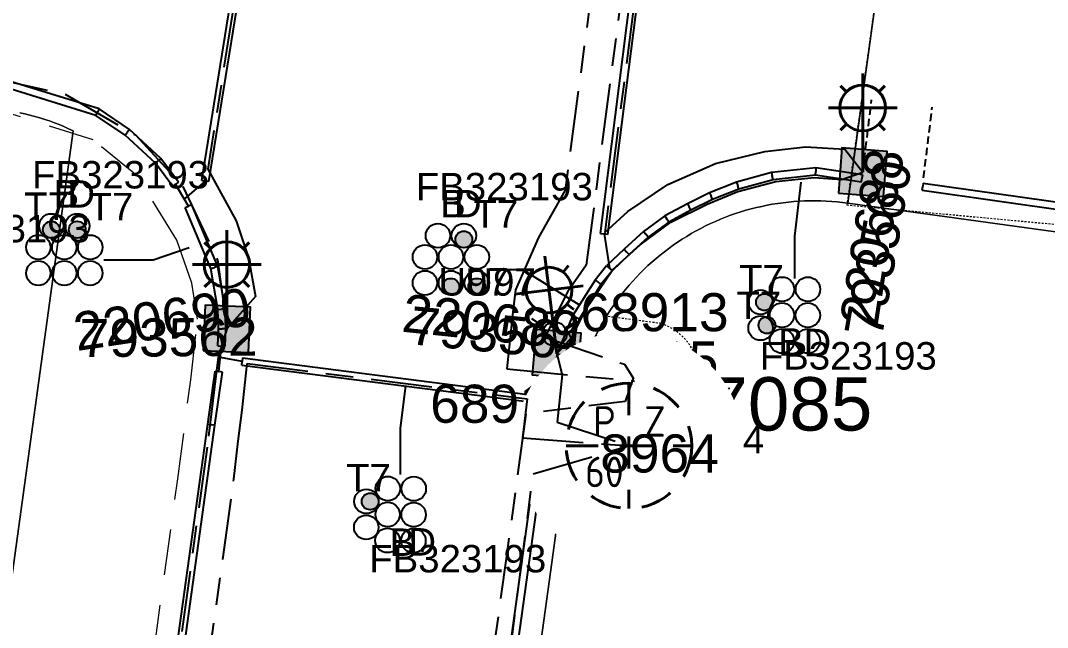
# Model space of a CAD drawing. Header units: metres. Extents: x -1 to 308408, y -2 to 6256973.
# Drawn here: x 307284.6 to 307351.9, y 6255257.9 to 6255297.7 of the extents above; entities that cross this region are included whole.
import ezdxf
from ezdxf.enums import TextEntityAlignment as Align

# ---------------------------------------------------------------- set-up
doc = ezdxf.new("R2010")
doc.units = ezdxf.units.M
for name, pattern in [('Cable Exist UG', [8.2, 4, -1.2, 1.8, -1.2]), ('Dash', [5, 3, -2]), ('DASHED', [0.75, 0.5, -0.25]), ('HIDDEN', [0.375, 0.25, -0.125]), ('HIDDEN2', [0.1875, 0.125, -0.0625])]:
    doc.linetypes.add(name, pattern=pattern)
doc.layers.get('0').update_dxf_attribs({"color": 6})
for name, color, linetype in [('_User DUCT CONFIGS', 7, 'Continuous'), ('Duct_SP_EXT', 7, 'Continuous'), ('Equip_HV_EXT', 7, 'Continuous'), ('Equip_LV_EXT', 7, 'Continuous'), ('Equip_SL_EXT', 7, 'Continuous'), ('Equip_SP_SL_EXT', 7, 'Continuous'), ('Mains_HV_EXT', 7, 'Continuous'), ('Mains_SL_EXT', 7, 'Continuous'), ('Services_SP_EXT', 7, 'Continuous'), ('Sub_SP_EXT', 7, 'Continuous'), ('SupportsUG_SP_LV_SL_EXT', 7, 'Continuous'), ('Trench_SP_EXT', 7, 'Continuous')]:
    doc.layers.add(name, color=color, linetype=linetype)
for name, color, linetype, lineweight in [('Cadastre Developer_SP_EXT', 9, 'Continuous', 5), ('Cadastre Land Parcels_SP_EXT', 9, 'Continuous', 5), ('Cadastre Other Property_SP_EXT', 9, 'HIDDEN', 5), ('Cadastre Roads_SP_EXT', 9, 'Continuous', 5)]:
    doc.layers.add(name, color=color, linetype=linetype, lineweight=lineweight)
doc.layers.add('UNKNOWN_FEATURES', color=1, linetype='DASHED', plot=False)
doc.styles.add('COLUMN_LABEL', font='arial.ttf')
doc.styles.add('iecARIAL', font='arial.ttf', dxfattribs={"height": 2})
doc.styles.add('IESYMBOL1', font='isocp.shx')
doc.styles.add('POLE_LABEL', font='arial.ttf')
doc.styles.add('SLCP_LABEL', font='arial.ttf', dxfattribs={"height": 3.5})
doc.styles.get("Standard").update_dxf_attribs({"font": 'arial.ttf'})
doc.styles.add('SWITCH_LABEL', font='arial.ttf', dxfattribs={"height": 2.5})

# ---------------------------------------------------------------- blocks, each defined once
blk = doc.blocks.new('SUB_PADMOUNT_EXT')
for points in [[(0, 0), (-3.84, 1.92), (-3.84, -1.92)], [(0, 0), (3.84, 1.92), (3.84, -1.92)]]:
    blk.add_hatch(color=256).paths.add_polyline_path(points)
for p, q in [((3.84, 1.92), (-3.84, -1.92)), ((-3.84, 1.92), (3.84, -1.92))]:
    blk.add_line(p, q)
blk.add_lwpolyline([(-3.84, -1.92), (3.84, -1.92), (3.84, 1.92), (-3.84, 1.92)], close=True)
for tag, height, flags, p in [('ASSET_NUM', 3.5, 8, (2, 2)), ('STREET_CODE', 0.2, 9, (1.5, 0)), ('OPERATING_VOLTAGE', 0.2, 9, (1.5, -0.6)), ('CONSTRUCTED_VOLTAGE', 0.2, 9, (1.5, -0.2)), ('NO_PHASES', 0.2, 9, (1.5, -0.4)), ('ORIENTATION', 0.2, 9, (1.5, -0.8)), ('OWNED_BY', 0.2, 9, (1.5, -1)), ('OPERATED_BY', 0.2, 9, (1.5, -1.2)), ('MAINTAINED_BY', 0.2, 9, (1.5, -1.4)), ('SECONDARY_VOLTAGE', 0.2, 9, (1.5, -1.6)), ('STATE', 0.2, 9, (1.5, -1.8)), ('PARENT', 0.2, 9, (1.5, -2)), ('SUBSTATION_TYPE', 0.2, 9, (1.5, -2.2)), ('USAGE', 0.2, 9, (1.5, -2.4)), ('LEGEND', 0.2, 9, (1.5, -2.6)), ('STREETNAME', 0.2, 9, (1.5, -3)), ('SUBURB', 0.2, 9, (1.5, -3.2)), ('LOCATION', 0.2, 9, (1.5, -2.8)), ('NOTES', 0.2, 9, (1.5, -3.4)), ('Z', 0.2, 1, (1.5, -3.6))]:
    blk.add_attdef(tag, text='', height=height, dxfattribs=dict(flags=flags)).set_placement(p, align=Align.MIDDLE_LEFT)
blk = doc.blocks.new('COLUMN_EXT')
blk.add_hatch(color=256).paths.add_polyline_path([(-1.485, 1.485), (-1.485, -1.485), (1.485, -1.485), (1.485, 1.485)])
blk.add_lwpolyline([(-1.485, -1.485), (1.485, -1.485), (1.485, 1.485), (-1.485, 1.485)], close=True)
for tag, height, style, flags, p in [('ASSET_NUM', 2.5, 'COLUMN_LABEL', 8, (2, 2)), ('STRUCTURE_PLANT_NUMBER', 0.2, 'POLE_LABEL', 9, (1.813, 0.031)), ('STREET_CODE', 0.2, 'COLUMN_LABEL', 9, (1.813, -0.2))]:
    blk.add_attdef(tag, text='', height=height, dxfattribs=dict(style=style, flags=flags)).set_placement(p, align=Align.MIDDLE_LEFT)
at = {"flags": 9}
for tag, p in [('OWNED_BY', (1.813, -0.6)), ('COLUMN_TYPE', (1.813, -0.4)), ('STATE', (1.813, -0.8)), ('USAGE', (1.813, -1)), ('LEGEND', (1.813, -1.2)), ('LOCATION', (1.813, -1.4)), ('STREETNAME', (1.813, -1.6)), ('SUBURB', (1.813, -1.8)), ('NOTES', (1.813, -2))]:
    blk.add_attdef(tag, text='', height=0.2, dxfattribs=at).set_placement(p, align=Align.MIDDLE_LEFT)
at = {"flags": 1}
blk.add_attdef('Z', (1.813, -2.351), '', height=0.2, dxfattribs=at)
blk = doc.blocks.new('DUCT_EXT')
blk.add_circle((0, 0.8), 0.8)
at = {"flags": 1}
blk.add_attdef('Z', (0, 0), '', height=0.2, dxfattribs=at)
at = {"flags": 9}
for tag, p in [('DUCT_CODE', (0, 0)), ('XSECT_TYPE', (0, -0.2)), ('STATE', (0, -0.6)), ('FB_REFERENCE', (0, -0.4)), ('NOTES', (0, -0.8))]:
    blk.add_attdef(tag, text='', height=0.2, dxfattribs=at).set_placement(p, align=Align.MIDDLE_LEFT)
blk = doc.blocks.new('SL_LANTERN_EXT')
at = {"lineweight": 40}
for p, q in [((0, 1.968), (0, 6.468)), ((-1.459, 5.676), (-1.061, 5.278)), ((1.458, 5.676), (1.06, 5.278)), ((-2.25, 4.218), (2.25, 4.218)), ((-1.459, 2.759), (-1.061, 3.157)), ((0, 0), (0, 2.721)), ((1.458, 2.759), (1.06, 3.157))]:
    blk.add_line(p, q, dxfattribs=at)
blk.add_circle((0, 4.218), 1.5, dxfattribs=at)
at = {"style": 'iecARIAL', "flags": 8}
blk.add_attdef('ASSET_NUM', (1.5, 1.5), '', height=2.5, dxfattribs=at)
for tag, p, height, flags in [('CONSTRUCTED_VOLTAGE', (0.981, -0.653), 0.2, 9), ('CONTROL_TYPE', (0.981, -0.853), 0.2, 9), ('LANTERN_PURPOSE', (0.981, -1.053), 0.2, 9), ('LANTERN_TYPE', (0.981, -1.253), 0.2, 9), ('NO_PHASES', (0.981, -1.453), 0.2, 9), ('LNUMBER', (2.181, -3.253), 2.5, 8), ('OPERATING_VOLTAGE', (0.981, -1.653), 0.2, 9), ('ORIENTATION', (0.981, -1.853), 0.2, 9), ('OWNED_BY', (0.981, -2.053), 0.2, 9), ('STATE', (0.981, -2.253), 0.2, 9), ('CEXIST', (0.981, -2.653), 0.2, 9), ('CNEW', (0.981, -2.853), 0.2, 9), ('USAGE', (0.981, -2.453), 0.2, 9), ('CNUMBER', (0.981, -3.053), 0.2, 9), ('CREMOVE', (0.981, -3.253), 0.2, 9), ('CREPLACE', (0.981, -3.453), 0.2, 9), ('LKINGHEIGHT', (0.981, -3.653), 0.2, 9), ('LBRACKET', (0.981, -3.853), 0.2, 9), ('LBRACKETVOCAB', (0.981, -4.053), 0.2, 9), ('LCATEGORY', (0.981, -4.253), 0.2, 9), ('LCHARGE1', (0.981, -4.453), 0.2, 9), ('LCHARGE1PERCENT', (0.981, -4.653), 0.2, 9), ('LCHARGE2', (0.981, -4.853), 0.2, 9), ('LCHARGE2PERCENT', (0.981, -5.053), 0.2, 9), ('LCHARGE3', (0.981, -5.253), 0.2, 9), ('LCHARGE3PERCENT', (0.981, -5.453), 0.2, 9), ('LEXIST', (0.981, -5.653), 0.2, 9), ('LLAMP', (0.981, -5.853), 0.2, 9), ('LLAMPVOCAB', (0.981, -6.053), 0.2, 9), ('LMAST', (0.981, -6.253), 0.2, 9), ('LMASTVOCAB', (0.981, -6.453), 0.2, 9), ('LNEW', (0.981, -6.653), 0.2, 9), ('LANTNUMBER', (0.981, -6.853), 0.2, 9), ('LOUTREACH', (0.981, -7.253), 0.2, 9), ('LOUTREACHVOCAB', (0.981, -7.453), 0.2, 9), ('LRATECODE', (0.981, -7.653), 0.2, 9), ('LREMOVE', (0.981, -7.853), 0.2, 9), ('LREPLACE', (0.981, -8.053), 0.2, 9), ('LTYPE', (0.981, -8.253), 0.2, 9), ('LTYPEVOCAB', (0.981, -8.453), 0.2, 9), ('LEGEND', (0.981, -8.653), 0.2, 9), ('LOCATION', (0.981, -8.853), 0.2, 9), ('STREETNAME', (0.981, -9.253), 0.2, 9), ('SUBURB', (0.981, -9.453), 0.2, 1), ('NOTES', (0.981, -9.053), 0.2, 9)]:
    blk.add_attdef(tag, p, '', height=height, dxfattribs=dict(flags=flags))
blk = doc.blocks.new('CCP_EXT')
at = {"flags": 9}
for tag, p in [('USAGE', (0, -1.2)), ('LEGEND', (0, -1.4)), ('STATE', (0, -1.8)), ('LIFE_SUPPORT', (0, -1.6)), ('NOTES', (0, -2))]:
    blk.add_attdef(tag, text='', height=0.2, dxfattribs=at).set_placement(p, align=Align.MIDDLE_LEFT)
blk.add_wipeout([(0, 0.566), (0.566, 0), (0, -0.566), (-0.566, 0)])
blk.add_lwpolyline([(-0.566, 0), (0, 0.566), (0.566, 0), (0, -0.566), (-0.566, 0)])
at = {"flags": 1}
blk.add_attdef('Z', (0, 0), '', height=0.2, dxfattribs=at)
at = {"flags": 9}
for tag, p in [('CCP_TYPE', (0, 0)), ('OPERATING_VOLTAGE', (0, -0.6)), ('CONSTRUCTED_VOLTAGE', (0, -0.2)), ('NO_PHASES', (0, -0.4)), ('ORIENTATION', (0, -0.8)), ('OWNED_BY', (0, -1))]:
    blk.add_attdef(tag, text='', height=0.2, dxfattribs=at).set_placement(p, align=Align.MIDDLE_LEFT)
blk = doc.blocks.new('LV_UG_DFUSE_CLOSED_EXT')
for points in [[(5.04, 0.726), (2.156, -0.717)], [(5.049, -0.707), (2.156, 0.717)], [(1, 0), (0, 0)], [(6.2, 0.013), (7.2, 0.013)]]:
    blk.add_lwpolyline(points)
for centre in [(1.8, 0), (5.4, 0.011)]:
    blk.add_circle(centre, 0.8)
at = {"flags": 9}
for tag, p in [('ACTUAL_STATUS', (0, 0)), ('OPERATING_VOLTAGE', (0, -0.6)), ('CONSTRUCTED_VOLTAGE', (0, -0.2)), ('NO_PHASES', (0, -0.4)), ('ORIENTATION', (0, -0.8)), ('STATE', (0, -1)), ('SWITCH_TYPE', (0, -1.2)), ('USAGE', (0, -1.4)), ('NOTES', (0, -1.6))]:
    blk.add_attdef(tag, text='', height=0.2, dxfattribs=at).set_placement(p, align=Align.MIDDLE_LEFT)
at = {"flags": 1}
blk.add_attdef('Z', (0, 0), '', height=0.2, dxfattribs=at)
blk = doc.blocks.new('SWG_HOLEC_SU_EXT')
blk.add_line((1.8, -2), (5.8, -2))
for points in [[(1.8, -0.8, 1), (1.8, 0.8, 1)], [(5.8, -0.8, 1), (5.8, 0.8, 1)]]:
    blk.add_lwpolyline(points, format="xyb", close=True)
for points in [[(1, 0), (0, 0)], [(6.6, 0), (7.6, 0)]]:
    blk.add_lwpolyline(points)
at = {"style": 'SWITCH_LABEL', "flags": 8}
blk.add_attdef('ASSET_NUM', text='', height=2.5, rotation=179.95437, dxfattribs=at).set_placement((-2.4, 0), align=Align.MIDDLE_LEFT)
at = {"flags": 1}
blk.add_attdef('Z', (0, 0), '', height=0.2, dxfattribs=at)
at = {"flags": 9}
for tag, p in [('ACTUAL_STATUS', (0, -0.4)), ('CONSTRUCTED_VOLTAGE', (0, -0.6)), ('OPERATING_VOLTAGE', (0, -1)), ('ORIENTATION', (0, -1.2)), ('OWNED_BY', (0, -1.4)), ('NO_PHASES', (0, -0.8)), ('STATE', (0, -1.8)), ('SWITCH_TYPE', (0, -2)), ('PARENT', (0, -1.6)), ('STREETNAME', (0, -2.6)), ('USAGE', (0, -2.2)), ('LOCATION', (0, -2.4)), ('SUBURB', (0, -2.8)), ('NOTES', (0, -3))]:
    blk.add_attdef(tag, text='', height=0.2, dxfattribs=at).set_placement(p, align=Align.MIDDLE_LEFT)
at = {"style": 'SWITCH_LABEL', "flags": 9}
blk.add_attdef('STREET_CODE', text='', height=0.2, dxfattribs=at).set_placement((0, -0.2), align=Align.MIDDLE_LEFT)
blk = doc.blocks.new('SWG_HOLEC_SU_NO_EXT')
blk.add_line((1.8, -2), (5.8, -2))
for points in [[(1.8, -0.8, 1), (1.8, 0.8, 1)], [(5.8, -0.8, 1), (5.8, 0.8, 1)]]:
    blk.add_lwpolyline(points, format="xyb", close=True)
for points in [[(1, 0), (0, 0)], [(6.6, 0), (7.6, 0)]]:
    blk.add_lwpolyline(points)
at = {"insert": (5.311, -3.639), "char_height": 1.4, "width": 3.88632, "attachment_point": 1, "rotation": 180}
blk.add_mtext('{\\fArial|b0|i0|c0|p34;N/O}', dxfattribs=at)
at = {"style": 'SWITCH_LABEL', "flags": 8}
blk.add_attdef('ASSET_NUM', text='', height=2.5, rotation=179.95437, dxfattribs=at).set_placement((-2.4, 0), align=Align.MIDDLE_LEFT)
at = {"flags": 1}
blk.add_attdef('Z', (0, 0), '', height=0.2, dxfattribs=at)
at = {"flags": 9}
for tag, p in [('ACTUAL_STATUS', (0, -0.4)), ('CONSTRUCTED_VOLTAGE', (0, -0.6)), ('OPERATING_VOLTAGE', (0, -1)), ('ORIENTATION', (0, -1.2)), ('OWNED_BY', (0, -1.4)), ('NO_PHASES', (0, -0.8)), ('STATE', (0, -1.8)), ('SWITCH_TYPE', (0, -2)), ('PARENT', (0, -1.6)), ('STREETNAME', (0, -2.6)), ('USAGE', (0, -2.2)), ('LOCATION', (0, -2.4)), ('SUBURB', (0, -2.8)), ('NOTES', (0, -3))]:
    blk.add_attdef(tag, text='', height=0.2, dxfattribs=at).set_placement(p, align=Align.MIDDLE_LEFT)
at = {"style": 'SWITCH_LABEL', "flags": 9}
blk.add_attdef('STREET_CODE', text='', height=0.2, dxfattribs=at).set_placement((0, -0.2), align=Align.MIDDLE_LEFT)
blk = doc.blocks.new('CABLE_LARGE_EXT')
h = blk.add_hatch(color=256)
edge = h.paths.add_edge_path()
edge.add_arc((0, 0.55), 0.55, 0, 360)
blk.add_circle((0, 0.55), 0.55)
at = {"flags": 1}
blk.add_attdef('Z', (0, 0), '', height=0.2, dxfattribs=at)
at = {"flags": 9}
for tag, p in [('COND_CODE', (0, 0)), ('XSECT_SIZE', (0, -0.6)), ('STATE', (0, -0.4)), ('FB_REFERENCE', (0, -0.2)), ('NOTES', (0, -0.8))]:
    blk.add_attdef(tag, text='', height=0.2, dxfattribs=at).set_placement(p, align=Align.MIDDLE_LEFT)
blk = doc.blocks.new('SLCP_ZELL_EXT')
blk.add_wipeout([(-0.236, 7.5), (-0.706, 7.47), (-1.174, 7.411), (-1.637, 7.323), (-2.093, 7.206), (-2.542, 7.06), (-2.98, 6.887), (-3.407, 6.686), (-3.82, 6.459), (-4.218, 6.206), (-4.599, 5.929), (-4.962, 5.629), (-5.306, 5.306), (-5.629, 4.962), (-5.929, 4.599), (-6.206, 4.218), (-6.459, 3.82), (-6.686, 3.407), (-6.887, 2.98), (-7.06, 2.542), (-7.206, 2.093), (-7.323, 1.637), (-7.411, 1.174), (-7.47, 0.706), (-7.5, 0.236), (-7.5, -0.236), (-7.47, -0.706), (-7.411, -1.174), (-7.323, -1.637), (-7.206, -2.093), (-7.06, -2.542), (-6.887, -2.98), (-6.686, -3.407), (-6.459, -3.82), (-6.206, -4.218), (-5.929, -4.599), (-5.629, -4.962), (-5.306, -5.306), (-4.962, -5.629), (-4.599, -5.929), (-4.218, -6.206), (-3.82, -6.459), (-3.407, -6.686), (-2.98, -6.887), (-2.542, -7.06), (-2.093, -7.206), (-1.637, -7.323), (-1.174, -7.411), (-0.706, -7.47), (-0.236, -7.5), (0.236, -7.5), (0.706, -7.47), (1.174, -7.411), (1.637, -7.323), (2.093, -7.206), (2.542, -7.06), (2.98, -6.887), (3.407, -6.686), (3.82, -6.459), (4.218, -6.206), (4.599, -5.929), (4.962, -5.629), (5.306, -5.306), (5.629, -4.962), (5.929, -4.599), (6.206, -4.218), (6.459, -3.82), (6.686, -3.407), (6.887, -2.98), (7.06, -2.542), (7.206, -2.093), (7.323, -1.637), (7.411, -1.174), (7.47, -0.706), (7.5, -0.236), (7.5, 0.236), (7.47, 0.706), (7.411, 1.174), (7.323, 1.637), (7.206, 2.093), (7.06, 2.542), (6.887, 2.98), (6.686, 3.407), (6.459, 3.82), (6.206, 4.218), (5.929, 4.599), (5.629, 4.962), (5.306, 5.306), (4.962, 5.629), (4.599, 5.929), (4.218, 6.206), (3.82, 6.459), (3.407, 6.686), (2.98, 6.887), (2.542, 7.06), (2.093, 7.206), (1.637, 7.323), (1.174, 7.411), (0.706, 7.47), (0.236, 7.5)])
at = {"linetype": 'Dash', "lineweight": 40, "ltscale": 0.7}
for p, q in [((0, 4.109), (0, -4.109)), ((-4.109, 0), (4.109, 0))]:
    blk.add_line(p, q, dxfattribs=at)
blk.add_circle((0, 0), 4.109, dxfattribs=at)
at = {"lineweight": 40, "style": 'IESYMBOL1'}
for s, p in [('P', (-1.604, 0)), ('Z', (1.702, 0)), ('60', (-1.612, -3.312))]:
    blk.add_text(s, height=2, dxfattribs=at).set_placement(p, align=Align.BOTTOM_CENTER)
at = {"style": 'SLCP_LABEL'}
for tag, height, flags, p in [('ASSET_NUM', 2.5, 8, (2, 2)), ('STREET_CODE', 0.2, 9, (0, -0.2))]:
    blk.add_attdef(tag, text='', height=height, dxfattribs=dict(at, flags=flags)).set_placement(p, align=Align.MIDDLE_LEFT)
at = {"flags": 1}
blk.add_attdef('Z', (0, 0), '', height=0.2, dxfattribs=at)
at = {"flags": 9}
for tag, p in [('CONSTRUCTED_VOLTAGE', (0, -0.4)), ('CONTROL_TYPE', (0, -0.6)), ('OPERATING_VOLTAGE', (0, -1)), ('ORIENTATION', (0, -1.2)), ('OWNED_BY', (0, -1.4)), ('NO_PHASES', (0, -0.8)), ('STATE', (0, -2)), ('USAGE', (0, -1.6)), ('LOCATION', (0, -1.8)), ('NOTES', (0, -2.2))]:
    blk.add_attdef(tag, text='', height=0.2, dxfattribs=at).set_placement(p, align=Align.MIDDLE_LEFT)

msp = doc.modelspace()

# ---------------------------------------------------------------- linework, layer by layer
at = {"layer": '_User DUCT CONFIGS'}
for points in [[(307335.377, 6255280.8), (307335.369, 6255283.575), (307335.79, 6255287.116)], [(307290.094, 6255282.028), (307293.313, 6255282.028), (307295.687, 6255282.822)], [(307315.279, 6255281.395), (307317.518, 6255281.395), (307321.209, 6255279.104)], [(307309.527, 6255267.94), (307309.527, 6255270.974), (307309.881, 6255273.764)], [(307309.527, 6255267.94), (307309.527, 6255270.974), (307309.881, 6255273.764)]]:
    msp.add_lwpolyline(points, dxfattribs=at)
at = {"layer": 'Cadastre Developer_SP_EXT', "linetype": 'Dash'}
msp.add_lwpolyline([(307269.714, 6255084.985), (307281.785, 6255171.615), (307285.857, 6255201.925), (307294.931, 6255267.663), (307295.78, 6255274.152), (307296.237, 6255278.142), (307295.845, 6255280.497), (307294.864, 6255283.31), (307292.265, 6255287.54), (307289.388, 6255289.894), (307282.914, 6255291.922), (307273.179, 6255293.262), (307250.277, 6255133.844), (307240.597, 6255065.826)], dxfattribs=at)
at = {"layer": 'Cadastre Land Parcels_SP_EXT', "linetype": 'Continuous'}
for points in [[(307400.814, 6255304.554), (307342.518, 6255312.459), (307338.848, 6255285.73), (307397.088, 6255277.687)], [(307258.597, 6255075.96), (307288.077, 6255290.476), (307287.773, 6255290.62), (307287.467, 6255290.758), (307287.157, 6255290.887), (307286.844, 6255291.01), (307286.529, 6255291.126), (307286.211, 6255291.234), (307285.89, 6255291.335), (307285.567, 6255291.429), (307285.243, 6255291.514), (307284.916, 6255291.593), (307284.587, 6255291.663)], [(307397.088, 6255277.687), (307338.848, 6255285.73), (307338.497, 6255285.777), (307338.143, 6255285.815), (307337.79, 6255285.846), (307337.435, 6255285.869), (307337.081, 6255285.885), (307336.726, 6255285.891), (307336.371, 6255285.89), (307336.016, 6255285.881), (307335.662, 6255285.865), (307335.307, 6255285.841), (307334.954, 6255285.809), (307334.602, 6255285.768), (307334.251, 6255285.72), (307333.9, 6255285.664), (307333.551, 6255285.6), (307333.203, 6255285.53), (307332.857, 6255285.451), (307332.513, 6255285.363), (307332.171, 6255285.269), (307331.832, 6255285.167), (307331.494, 6255285.057), (307331.159, 6255284.941), (307330.828, 6255284.817), (307330.497, 6255284.684), (307330.171, 6255284.545), (307329.848, 6255284.4), (307329.529, 6255284.246), (307329.212, 6255284.086), (307328.9, 6255283.919), (307328.591, 6255283.744), (307328.286, 6255283.562), (307327.986, 6255283.374), (307327.689, 6255283.18), (307327.397, 6255282.979), (307327.11, 6255282.772), (307326.827, 6255282.557), (307326.549, 6255282.338), (307326.276, 6255282.111), (307326.009, 6255281.879), (307325.746, 6255281.64), (307325.488, 6255281.396), (307325.238, 6255281.148), (307324.991, 6255280.893), (307324.751, 6255280.632), (307324.517, 6255280.365), (307324.289, 6255280.095), (307324.066, 6255279.819), (307323.85, 6255279.537), (307323.641, 6255279.253), (307323.438, 6255278.963), (307323.241, 6255278.668), (307323.051, 6255278.368), (307322.868, 6255278.065), (307322.691, 6255277.758), (307322.521, 6255277.448), (307322.359, 6255277.132), (307322.203, 6255276.815), (307322.054, 6255276.493), (307321.914, 6255276.167), (307321.779, 6255275.84), (307321.652, 6255275.509), (307321.534, 6255275.176), (307321.422, 6255274.84), (307321.317, 6255274.501), (307321.221, 6255274.16), (307321.132, 6255273.817), (307321.052, 6255273.473), (307320.977, 6255273.126), (307320.911, 6255272.778), (307320.854, 6255272.428), (307320.804, 6255272.078), (307319.445, 6255262.179), (307293.106, 6255071.188)]]:
    msp.add_lwpolyline(points, dxfattribs=at)
at = {"layer": 'Cadastre Other Property_SP_EXT', "linetype": 'HIDDEN2'}
msp.add_lwpolyline([(307421.595, 6255299.77), (307404.059, 6255304.043), (307342.518, 6255312.459), (307338.783, 6255285.619), (307359.93, 6255283.661), (307391.025, 6255279.556), (307430.795, 6255274.596)], dxfattribs=at)
at = {"layer": 'Cadastre Roads_SP_EXT', "linetype": 'Continuous'}
msp.add_lwpolyline([(307284.587, 6255291.663), (307284.916, 6255291.593), (307285.243, 6255291.514), (307285.567, 6255291.429), (307285.89, 6255291.335), (307286.211, 6255291.234), (307286.529, 6255291.126), (307286.844, 6255291.01), (307287.157, 6255290.887), (307287.467, 6255290.758), (307287.774, 6255290.62), (307288.077, 6255290.476), (307258.597, 6255075.96)], dxfattribs=at)
at = {"layer": 'Duct_SP_EXT'}
for p, q in [((307296.504, 6255287.224), (307302.003, 6255321.481)), ((307296.978, 6255287.148), (307302.477, 6255321.405)), ((307322.645, 6255283.746), (307326.843, 6255316.971)), ((307323.121, 6255283.686), (307327.319, 6255316.911)), ((307289.775, 6255291.928), (307283.476, 6255293.874)), ((307289.565, 6255291.491), (307283.373, 6255293.403)), ((307289.565, 6255291.491), (307289.67, 6255291.709)), ((307289.775, 6255291.928), (307289.67, 6255291.709)), ((307291.776, 6255290.568), (307289.775, 6255291.928)), ((307291.476, 6255290.191), (307289.565, 6255291.491)), ((307291.476, 6255290.191), (307291.626, 6255290.379)), ((307291.776, 6255290.568), (307291.626, 6255290.379)), ((307293.827, 6255288.674), (307291.776, 6255290.568)), ((307293.468, 6255288.352), (307291.476, 6255290.191)), ((307293.468, 6255288.352), (307293.647, 6255288.513)), ((307294.602, 6255286.833), (307293.468, 6255288.352)), ((307293.827, 6255288.674), (307293.647, 6255288.513)), ((307294.987, 6255287.12), (307293.827, 6255288.674)), ((307333.855, 6255287.741), (307331.559, 6255287.108)), ((307336.746, 6255288.05), (307333.855, 6255287.741)), ((307333.855, 6255287.741), (307333.9, 6255287.504)), ((307336.736, 6255287.567), (307336.741, 6255287.809)), ((307336.746, 6255288.05), (307336.741, 6255287.809)), ((307339.811, 6255287.596), (307336.746, 6255288.05)), ((307339.811, 6255287.596), (307339.776, 6255287.358)), ((307294.602, 6255286.833), (307294.794, 6255286.976)), ((307294.987, 6255287.12), (307294.794, 6255286.976)), ((307296.504, 6255287.224), (307296.741, 6255287.186)), ((307296.978, 6255287.148), (307296.741, 6255287.186)), ((307331.559, 6255287.108), (307329.786, 6255286.412)), ((307331.559, 6255287.108), (307331.635, 6255286.88)), ((307333.945, 6255287.268), (307331.711, 6255286.652)), ((307333.945, 6255287.268), (307333.9, 6255287.504)), ((307336.736, 6255287.567), (307333.945, 6255287.268)), ((307339.741, 6255287.121), (307336.736, 6255287.567)), ((307339.741, 6255287.121), (307339.776, 6255287.358)), ((307343.792, 6255287.058), (307343.758, 6255286.82)), ((307343.792, 6255287.058), (307399.304, 6255279.168)), ((307329.786, 6255286.412), (307328.33, 6255285.704)), ((307329.786, 6255286.412), (307329.883, 6255286.192)), ((307331.711, 6255286.652), (307329.979, 6255285.972)), ((307331.711, 6255286.652), (307331.635, 6255286.88)), ((307343.724, 6255286.582), (307343.758, 6255286.82)), ((307343.724, 6255286.582), (307399.264, 6255278.689)), ((307295.855, 6255285.636), (307295.634, 6255285.543)), ((307297.568, 6255281.582), (307295.855, 6255285.636)), ((307328.33, 6255285.704), (307326.859, 6255284.901)), ((307328.33, 6255285.704), (307328.44, 6255285.491)), ((307329.979, 6255285.972), (307328.55, 6255285.278)), ((307329.979, 6255285.972), (307329.883, 6255286.192)), ((307295.413, 6255285.449), (307295.634, 6255285.543)), ((307297.104, 6255281.447), (307295.413, 6255285.449)), ((307326.859, 6255284.901), (307325.462, 6255283.888)), ((307326.859, 6255284.901), (307326.988, 6255284.698)), ((307328.55, 6255285.278), (307327.116, 6255284.494)), ((307328.55, 6255285.278), (307328.44, 6255285.491)), ((307327.116, 6255284.494), (307325.766, 6255283.516)), ((307327.116, 6255284.494), (307326.988, 6255284.698)), ((307322.645, 6255283.746), (307322.883, 6255283.716)), ((307323.121, 6255283.686), (307322.883, 6255283.716)), ((307325.462, 6255283.888), (307324.183, 6255282.722)), ((307325.462, 6255283.888), (307325.614, 6255283.702)), ((307325.766, 6255283.516), (307325.614, 6255283.702)), ((307325.766, 6255283.516), (307324.511, 6255282.371)), ((307324.183, 6255282.722), (307323.063, 6255281.648)), ((307324.511, 6255282.371), (307323.395, 6255281.302)), ((307324.183, 6255282.722), (307324.347, 6255282.546)), ((307324.511, 6255282.371), (307324.347, 6255282.546)), ((307297.568, 6255281.582), (307297.336, 6255281.514)), ((307298.03, 6255278.807), (307297.568, 6255281.582)), ((307323.042, 6255281.626), (307322.295, 6255280.698)), ((307323.042, 6255281.626), (307323.229, 6255281.475)), ((307323.063, 6255281.648), (307323.229, 6255281.475)), ((307297.104, 6255281.447), (307297.336, 6255281.514)), ((307297.552, 6255278.755), (307297.104, 6255281.447)), ((307323.416, 6255281.324), (307322.686, 6255280.417)), ((307323.395, 6255281.302), (307323.229, 6255281.475)), ((307323.416, 6255281.324), (307323.229, 6255281.475)), ((307322.295, 6255280.698), (307320.805, 6255278.354)), ((307322.686, 6255280.417), (307321.233, 6255278.133)), ((307322.295, 6255280.698), (307322.49, 6255280.558)), ((307322.686, 6255280.417), (307322.49, 6255280.558)), ((307297.552, 6255278.755), (307297.791, 6255278.781)), ((307297.613, 6255277.483), (307297.552, 6255278.755)), ((307298.03, 6255278.807), (307297.791, 6255278.781)), ((307298.093, 6255277.506), (307298.03, 6255278.807)), ((307320.805, 6255278.354), (307319.794, 6255275.875)), ((307320.805, 6255278.354), (307321.019, 6255278.244)), ((307321.233, 6255278.133), (307321.019, 6255278.244)), ((307297.569, 6255276.381), (307297.613, 6255277.504)), ((307297.613, 6255277.504), (307297.853, 6255277.494)), ((307298.093, 6255277.506), (307297.853, 6255277.494)), ((307321.233, 6255278.133), (307320.239, 6255275.694)), ((307297.613, 6255277.483), (307297.853, 6255277.494)), ((307298.093, 6255277.485), (307297.853, 6255277.494)), ((307298.049, 6255276.362), (307298.093, 6255277.485)), ((307297.569, 6255276.381), (307297.809, 6255276.371)), ((307298.049, 6255276.362), (307297.809, 6255276.371)), ((307299.184, 6255275.602), (307299.153, 6255275.364)), ((307299.184, 6255275.602), (307318.553, 6255273.115)), ((307319.771, 6255275.742), (307319.655, 6255274.929)), ((307319.778, 6255275.809), (307319.771, 6255275.742)), ((307319.771, 6255275.742), (307320.009, 6255275.713)), ((307319.778, 6255275.809), (307320.017, 6255275.784)), ((307319.794, 6255275.875), (307320.017, 6255275.784)), ((307320.248, 6255275.683), (307320.009, 6255275.713)), ((307320.255, 6255275.76), (307320.017, 6255275.784)), ((307320.239, 6255275.694), (307320.017, 6255275.784)), ((307320.248, 6255275.683), (307320.13, 6255274.861)), ((307320.255, 6255275.76), (307320.248, 6255275.683)), ((307299.123, 6255275.126), (307299.153, 6255275.364)), ((307299.123, 6255275.126), (307318.492, 6255272.638)), ((307319.655, 6255274.929), (307319.892, 6255274.895)), ((307320.13, 6255274.861), (307319.892, 6255274.895)), ((307296.896, 6255271.245), (307297.392, 6255274.724)), ((307297.371, 6255271.179), (307297.867, 6255274.656)), ((307297.392, 6255274.724), (307297.629, 6255274.69)), ((307297.867, 6255274.656), (307297.629, 6255274.69)), ((307318.492, 6255272.638), (307318.523, 6255272.877)), ((307318.553, 6255273.115), (307318.523, 6255272.877)), ((307289.748, 6255219.442), (307296.896, 6255271.245)), ((307290.223, 6255219.376), (307297.371, 6255271.179)), ((307296.896, 6255271.245), (307297.134, 6255271.212)), ((307297.371, 6255271.179), (307297.134, 6255271.212)), ((307311.367, 6255217.805), (307318.572, 6255270.088)), ((307311.843, 6255217.739), (307319.048, 6255270.023)), ((307318.572, 6255270.088), (307318.81, 6255270.056)), ((307319.048, 6255270.023), (307318.81, 6255270.056))]:
    msp.add_line(p, q, dxfattribs=at)
at = {"layer": 'Mains_SL_EXT', "linetype": 'Cable Exist UG'}
for points in [[(307307.801, 6255347.843), (307309.218, 6255346.142), (307307.235, 6255331.89), (307305.495, 6255326.695), (307303.942, 6255324.592), (307302.423, 6255322.899), (307296.906, 6255287.975), (307298.75, 6255284.585), (307299.565, 6255282.155), (307300.034, 6255279.625), (307298.153, 6255277.493)], [(307343.883, 6255310.243), (307341.013, 6255308.949), (307341.013, 6255308.949), (307338.011, 6255309.041), (307333.557, 6255310.069), (307330.381, 6255311.77), (307326.949, 6255315.125), (307322.913, 6255283.808), (307324.43, 6255285.196), (307327.062, 6255286.958), (307330.166, 6255288.346), (307333.419, 6255289.136), (307336.079, 6255289.427), (307338.642, 6255289.288), (307339.825, 6255287.762)], [(307275.224, 6255294.961), (307276.997, 6255294.459), (307282.47, 6255294.002), (307287.555, 6255292.88), (307292.163, 6255290.208), (307295.259, 6255286.84), (307297.528, 6255282.022), (307298.153, 6255277.493)], [(307298.153, 6255277.493), (307297.576, 6255275.641), (307297.576, 6255275.641), (307297.433, 6255274.426), (307296.862, 6255269.729), (307290.26, 6255221.993), (307290.077, 6255220.364), (307290.247, 6255219.099)]]:
    msp.add_lwpolyline(points, dxfattribs=at)
at = {"layer": 'Trench_SP_EXT', "linetype": 'Cable Exist UG'}
for points in [[(307295.634, 6255285.543), (307294.794, 6255286.976)], [(307295.423, 6255286.041), (307296.741, 6255287.186)], [(307322.883, 6255283.716), (307323.229, 6255281.475)], [(307297.629, 6255274.69), (307297.809, 6255276.371)], [(307299.153, 6255275.364), (307297.737, 6255275.624)], [(307319.892, 6255274.895), (307319.182, 6255272.642)], [(307320.031, 6255274.735), (307321.137, 6255274.594), (307322.971, 6255274.361)], [(307318.469, 6255272.8), (307319.174, 6255272.741)], [(307318.81, 6255270.056), (307319.191, 6255272.712)]]:
    msp.add_lwpolyline(points, dxfattribs=at)
at = {"layer": 'UNKNOWN_FEATURES'}
for points in [[(307339.837, 6255287.802), (307340.405, 6255292.516)], [(307343.815, 6255287.388), (307344.376, 6255292.038)]]:
    msp.add_lwpolyline(points, dxfattribs=at)

# ---------------------------------------------------------------- block references
at = {"layer": '_User DUCT CONFIGS'}
for name, p in [('DUCT_EXT', (307286.646, 6255283.449)), ('DUCT_EXT', (307288.346, 6255283.449)), ('CABLE_LARGE_EXT', (307286.646, 6255283.449)), ('CABLE_LARGE_EXT', (307288.346, 6255283.449)), ('DUCT_EXT', (307311.983, 6255282.809)), ('DUCT_EXT', (307313.683, 6255282.809)), ('DUCT_EXT', (307285.796, 6255282.049)), ('DUCT_EXT', (307287.496, 6255282.049)), ('DUCT_EXT', (307289.196, 6255282.049)), ('CABLE_LARGE_EXT', (307313.683, 6255282.809)), ('DUCT_EXT', (307311.133, 6255281.409)), ('DUCT_EXT', (307312.833, 6255281.409)), ('DUCT_EXT', (307314.533, 6255281.409)), ('DUCT_EXT', (307285.796, 6255280.349)), ('DUCT_EXT', (307287.496, 6255280.349)), ('DUCT_EXT', (307289.196, 6255280.349)), ('DUCT_EXT', (307311.133, 6255279.709)), ('DUCT_EXT', (307312.833, 6255279.709)), ('DUCT_EXT', (307314.533, 6255279.709)), ('CABLE_LARGE_EXT', (307312.833, 6255279.709)), ('CABLE_LARGE_EXT', (307314.533, 6255279.709))]:
    msp.add_blockref(name, p, dxfattribs=at)
for name, p, rotation in [('DUCT_EXT', (307335.331, 6255280.093), 89.92095797744808), ('DUCT_EXT', (307337.031, 6255280.091), 89.92095797744808), ('DUCT_EXT', (307333.93, 6255279.245), 89.92095797744808), ('CABLE_LARGE_EXT', (307333.93, 6255279.245), 89.92095797744808), ('DUCT_EXT', (307335.329, 6255278.393), 89.92095797744808), ('DUCT_EXT', (307337.029, 6255278.391), 89.92095797744808), ('DUCT_EXT', (307333.928, 6255277.545), 89.92095797744808), ('CABLE_LARGE_EXT', (307333.623, 6255277.197), 8.206755156060112), ('DUCT_EXT', (307335.327, 6255276.693), 89.92095797744808), ('DUCT_EXT', (307337.027, 6255276.691), 89.92095797744808), ('DUCT_EXT', (307309.501, 6255267.018), 89.62066229559028), ('DUCT_EXT', (307311.201, 6255267.007), 89.62066229559028), ('DUCT_EXT', (307308.095, 6255266.178), 89.62066229559028), ('CABLE_LARGE_EXT', (307308.095, 6255266.177), 89.62066229559028), ('DUCT_EXT', (307309.49, 6255265.318), 89.62066229559028), ('DUCT_EXT', (307311.19, 6255265.307), 89.62066229559028), ('DUCT_EXT', (307308.084, 6255264.478), 89.62066229559028), ('DUCT_EXT', (307309.478, 6255263.618), 89.62066229559028), ('DUCT_EXT', (307311.178, 6255263.607), 89.62066229559028)]:
    msp.add_blockref(name, p, dxfattribs=dict(at, rotation=rotation))
at = {"layer": 'Equip_LV_EXT'}
for p, rotation in [((307324.108, 6255274.147), 146.000125429543), ((307324.36, 6255273.706), 204.1849339265137)]:
    msp.add_blockref('LV_UG_DFUSE_CLOSED_EXT', p, dxfattribs=dict(at, rotation=rotation))
at = {"layer": 'Equip_SP_SL_EXT'}
ref = msp.add_blockref('SL_LANTERN_EXT', (307339.824, 6255287.762), dxfattribs=at)
ref.add_attrib('ASSET_NUM', '220688', dxfattribs={"layer": '0', "height": 2.5, "rotation": 81.2071, "style": 'iecARIAL'}).set_placement((307341.324, 6255289.262), align=Align.MIDDLE_RIGHT)
ref = msp.add_blockref('SL_LANTERN_EXT', (307298.153, 6255277.493), dxfattribs=at)
ref.add_attrib('ASSET_NUM', '220690', dxfattribs={"layer": '0', "height": 2.5, "rotation": 8.47114, "style": 'iecARIAL'}).set_placement((307299.653, 6255278.993), align=Align.MIDDLE_RIGHT)
ref = msp.add_blockref('SL_LANTERN_EXT', (307319.77, 6255275.849), dxfattribs=dict(at, rotation=6.912049944096906))
ref.add_attrib('ASSET_NUM', '220689', dxfattribs={"layer": '0', "height": 2.5, "rotation": 354.02681, "style": 'iecARIAL'}).set_placement((307321.27, 6255277.349), align=Align.MIDDLE_RIGHT)
at = {"layer": 'Sub_SP_EXT'}
ref = msp.add_blockref('SUB_PADMOUNT_EXT', (307324.859, 6255274.076), dxfattribs=at)
ref.add_attrib('ASSET_NUM', '27085', dxfattribs={"layer": '0', "height": 3.5}).set_placement((307326.859, 6255274.326), align=Align.TOP_LEFT)
at = {"layer": 'SupportsUG_SP_LV_SL_EXT'}
ref = msp.add_blockref('COLUMN_EXT', (307339.824, 6255287.762), dxfattribs=dict(at, rotation=355.5441742258575))
ref.add_attrib('ASSET_NUM', '793560', dxfattribs={"layer": '0', "height": 2.5, "rotation": 80.1861, "style": 'COLUMN_LABEL'}).set_placement((307341.824, 6255288.512), align=Align.MIDDLE_RIGHT)
ref = msp.add_blockref('COLUMN_EXT', (307298.153, 6255277.493), dxfattribs=dict(at, rotation=357.447563651343))
ref.add_attrib('ASSET_NUM', '793562', dxfattribs={"layer": '0', "height": 2.5, "rotation": 0.51308, "style": 'COLUMN_LABEL'}).set_placement((307300.153, 6255278.243), align=Align.TOP_RIGHT)
ref = msp.add_blockref('COLUMN_EXT', (307319.77, 6255275.849), dxfattribs=dict(at, rotation=265.2372918011315))
ref.add_attrib('ASSET_NUM', '793561', dxfattribs={"layer": '0', "height": 2.5, "rotation": 354.35406, "style": 'COLUMN_LABEL'}).set_placement((307321.77, 6255276.599), align=Align.MIDDLE_RIGHT)

# ---------------------------------------------------------------- texts
at = {"layer": '_User DUCT CONFIGS'}
for s, p in [('FB323193', (307285.382, 6255286.701)), ('FB323193', (307310.535, 6255285.923)), ('B', (307286.796, 6255285.449)), ('D', (307287.696, 6255285.449)), ('T7', (307284.873, 6255284.639)), ('T7', (307289.086, 6255284.614)), ('B', (307312.133, 6255284.809)), ('D', (307313.033, 6255284.809)), ('T7', (307314.309, 6255284.141)), ('FB323193', (307277.574, 6255283.169)), ('T7', (307331.721, 6255279.893)), ('U97', (307312.011, 6255279.677)), ('U97', (307313.784, 6255279.674)), ('T7', (307331.544, 6255278.142)), ('B', (307334.29, 6255275.738)), ('D', (307335.943, 6255275.698)), ('FB323193', (307333.076, 6255274.827)), ('T7', (307305.963, 6255266.842)), ('FB323193', (307307.481, 6255261.526))]:
    msp.add_text(s, height=1.8, dxfattribs=at).set_placement(p)
for s, rotation, p in [('B', 0.06701, (307308.819, 6255262.608)), ('D', 0.02741, (307310.046, 6255262.631))]:
    msp.add_text(s, height=1.8, rotation=rotation, dxfattribs=at).set_placement(p)

# ---------------------------------------------------------------- next in the draw order: block references
at = {"layer": 'Services_SP_EXT'}
msp.add_blockref('CCP_EXT', (307329.089, 6255270.713), dxfattribs=at)

# ---------------------------------------------------------------- next in the draw order: linework, layer by layer
at = {"layer": 'Cadastre Other Property_SP_EXT', "linetype": 'HIDDEN2'}
msp.add_lwpolyline([(307320.678, 6255271.067), (307325.379, 6255270.475), (307325.379, 6255270.475, 0.414323), (307329.028, 6255273.025), (307329.028, 6255273.025), (307329.17, 6255274.113), (307329.17, 6255274.113, 0.332274), (307326.614, 6255277.85), (307326.614, 6255277.85), (307322.975, 6255278.322), (307321.813, 6255275.988), (307321.06, 6255273.621), (307320.678, 6255271.067)], format="xyb", close=True, dxfattribs=at)
at = {"layer": 'Cadastre Roads_SP_EXT', "linetype": 'Continuous'}
msp.add_lwpolyline([(307293.106, 6255071.188), (307319.445, 6255262.179), (307320.804, 6255272.078), (307320.854, 6255272.428), (307320.911, 6255272.778), (307320.977, 6255273.126), (307321.052, 6255273.473), (307321.132, 6255273.817), (307321.221, 6255274.16), (307321.317, 6255274.501), (307321.422, 6255274.84), (307321.534, 6255275.176), (307321.652, 6255275.509), (307321.779, 6255275.84), (307321.914, 6255276.167), (307322.054, 6255276.493), (307322.203, 6255276.815), (307322.359, 6255277.132), (307322.521, 6255277.448), (307322.691, 6255277.758), (307322.868, 6255278.065), (307323.051, 6255278.368), (307323.241, 6255278.668), (307323.437, 6255278.963), (307323.641, 6255279.253), (307323.85, 6255279.537), (307324.066, 6255279.819), (307324.289, 6255280.095), (307324.517, 6255280.365), (307324.751, 6255280.632), (307324.991, 6255280.893), (307325.238, 6255281.148), (307325.488, 6255281.396), (307325.746, 6255281.64), (307326.009, 6255281.879), (307326.276, 6255282.111), (307326.549, 6255282.338), (307326.827, 6255282.557), (307327.11, 6255282.772), (307327.397, 6255282.979), (307327.689, 6255283.18), (307327.986, 6255283.374), (307328.286, 6255283.562), (307328.591, 6255283.744), (307328.9, 6255283.919), (307329.212, 6255284.086), (307329.529, 6255284.246), (307329.848, 6255284.4), (307330.171, 6255284.545), (307330.497, 6255284.684), (307330.828, 6255284.817), (307331.159, 6255284.941), (307331.494, 6255285.057), (307331.832, 6255285.167), (307332.171, 6255285.269), (307332.513, 6255285.363), (307332.857, 6255285.451), (307333.203, 6255285.53), (307333.551, 6255285.6), (307333.9, 6255285.664), (307334.251, 6255285.72), (307334.602, 6255285.768), (307334.954, 6255285.809), (307335.307, 6255285.841), (307335.662, 6255285.865), (307336.016, 6255285.881), (307336.371, 6255285.89), (307336.726, 6255285.891), (307337.081, 6255285.885), (307337.435, 6255285.869), (307337.79, 6255285.846), (307338.143, 6255285.815), (307338.497, 6255285.777), (307338.848, 6255285.73), (307342.518, 6255312.459)], dxfattribs=at)
at = {"layer": 'Services_SP_EXT'}
msp.add_lwpolyline([(307329.089, 6255270.712), (307324.888, 6255274.001)], dxfattribs=at)

# ---------------------------------------------------------------- next in the draw order: block references
at = {"layer": 'Equip_HV_EXT'}
ref = msp.add_blockref('SWG_HOLEC_SU_EXT', (307323.722, 6255275.339), dxfattribs=dict(at, rotation=340.3387500334207))
ref.add_attrib('ASSET_NUM', '68913', dxfattribs={"layer": '0', "height": 2.5, "style": 'SWITCH_LABEL'}).set_placement((307321.323, 6255276.589), align=Align.BOTTOM_LEFT)
ref = msp.add_blockref('SWG_HOLEC_SU_NO_EXT', (307323.05, 6255274.176), dxfattribs=dict(at, rotation=352.5394337143957))
ref.add_attrib('ASSET_NUM', '68915', dxfattribs={"layer": '0', "height": 2.5, "style": 'SWITCH_LABEL'}).set_placement((307320.651, 6255275.426), align=Align.MIDDLE_LEFT)
ref = msp.add_blockref('SWG_HOLEC_SU_EXT', (307323.588, 6255272.587), dxfattribs=dict(at, rotation=7.778317600031841))
ref.add_attrib('ASSET_NUM', '68916', dxfattribs={"layer": '0', "height": 2.5, "style": 'SWITCH_LABEL'}).set_placement((307321.189, 6255273.837), align=Align.TOP_RIGHT)
at = {"layer": 'Equip_LV_EXT', "rotation": 321.9456924208144}
msp.add_blockref('LV_UG_DFUSE_CLOSED_EXT', (307325.427, 6255273.579), dxfattribs=at)

# ---------------------------------------------------------------- next in the draw order: texts
at = {"layer": 'Cadastre Other Property_SP_EXT'}
msp.add_text('083804', height=1.8, dxfattribs=at).set_placement((307324.978, 6255269.328))

# ---------------------------------------------------------------- next in the draw order: block references
at = {"layer": 'Equip_SL_EXT'}
ref = msp.add_blockref('SLCP_ZELL_EXT', (307324.505, 6255269.826), dxfattribs=at)
ref.add_attrib('ASSET_NUM', '8964', dxfattribs={"layer": '0', "height": 2.5, "style": 'SLCP_LABEL'}).set_placement((307326.505, 6255270.576), align=Align.TOP_CENTER)

# ---------------------------------------------------------------- next in the draw order: linework, layer by layer
at = {"layer": 'Mains_HV_EXT', "linetype": 'Cable Exist UG'}
for points in [[(307192.689, 6255324.648), (307231.485, 6255319.331), (307238.792, 6255318.396), (307250.952, 6255317.797), (307260.828, 6255318.904), (307264.378, 6255319.219), (307269.905, 6255318.569), (307276.623, 6255317.939), (307288.686, 6255316.334), (307293.423, 6255316.551), (307298.929, 6255318.404), (307303.823, 6255322.015), (307307.201, 6255327.54), (307307.949, 6255330.396), (307325.593, 6255328.394), (307325.044, 6255324.72), (307325.044, 6255324.72), (307325.523, 6255320.167), (307326.408, 6255317.956), (307321.707, 6255281.673), (307320.5, 6255279.948), (307318.991, 6255276.947), (307324.205, 6255275.174), (307324.793, 6255274.251)], [(307425.27, 6255296.138), (307420.139, 6255297.026), (307415.18, 6255298.259), (307408.946, 6255299.979), (307403.715, 6255301.068), (307346.591, 6255308.899), (307342.823, 6255307.515), (307337.875, 6255308.051), (307331.265, 6255310.041), (307331.265, 6255310.041), (307327.531, 6255312.895), (307324.426, 6255317.472), (307320.318, 6255286.596), (307320.318, 6255286.596), (307318.572, 6255283.489), (307317.061, 6255280.045), (307316.889, 6255278.593), (307316.494, 6255274.87), (307324.859, 6255274.076)]]:
    msp.add_lwpolyline(points, dxfattribs=at)
at = {"layer": 'Mains_HV_EXT', "linetype": 'Cable Exist UG', "flags": 128}
msp.add_lwpolyline([(307324.787, 6255274.261), (307324.249, 6255272.739), (307317.756, 6255271.935), (307317.756, 6255271.935), (307316.473, 6255262.588), (307290.135, 6255071.607), (307289.922, 6255070.129), (307289.7, 6255068.65), (307289.471, 6255067.172), (307289.234, 6255065.695), (307288.99, 6255064.22), (307288.737, 6255062.746), (307288.477, 6255061.274), (307288.208, 6255059.803), (307287.932, 6255058.333), (307287.649, 6255056.864), (307287.358, 6255055.396), (307287.06, 6255053.93), (307286.753, 6255052.468), (307286.438, 6255051.004), (307286.117, 6255049.544), (307285.787, 6255048.087), (307285.449, 6255046.628), (307285.104, 6255045.172), (307284.751, 6255043.718), (307284.392, 6255042.266), (307284.023, 6255040.816), (307283.648, 6255039.368), (307283.265, 6255037.922), (307282.874, 6255036.478), (307282.476, 6255035.037), (307282.069, 6255033.596), (307281.656, 6255032.158), (307281.234, 6255030.721), (307280.807, 6255029.287), (307280.371, 6255027.857), (307279.927, 6255026.429), (307279.476, 6255025.001), (307279.006, 6255023.543), (307278.547, 6255022.021), (307278.093, 6255020.521), (307277.634, 6255019.029), (307277.168, 6255017.543), (307276.694, 6255016.056)], dxfattribs=at)
at = {"layer": 'Mains_SL_EXT', "linetype": 'Cable Exist UG'}
for points in [[(307319.77, 6255275.849), (307320.763, 6255276.959), (307321.705, 6255278.8), (307323.446, 6255281.384), (307325.239, 6255283.013), (307327.256, 6255284.49), (307329.64, 6255285.666), (307331.649, 6255286.496), (307334.13, 6255287.158), (307336.642, 6255287.423), (307338.461, 6255287.299), (307339.824, 6255287.762)], [(307319.77, 6255275.85), (307320.122, 6255274.483), (307319.792, 6255271.386), (307324.505, 6255269.826)], [(307289.931, 6255219.063), (307292.133, 6255220.752), (307292.133, 6255220.752), (307292.245, 6255221.753), (307298.61, 6255267.64), (307298.887, 6255270.122), (307299.15, 6255272.171), (307299.48, 6255275.219), (307317.84, 6255272.913), (307317.52, 6255270.346), (307324.505, 6255269.826)], [(307311.244, 6255217.348), (307311.947, 6255219.243), (307311.947, 6255219.243), (307318.225, 6255267.996), (307324.505, 6255269.826)]]:
    msp.add_lwpolyline(points, dxfattribs=at)

doc.saveas('drawing.dxf')
